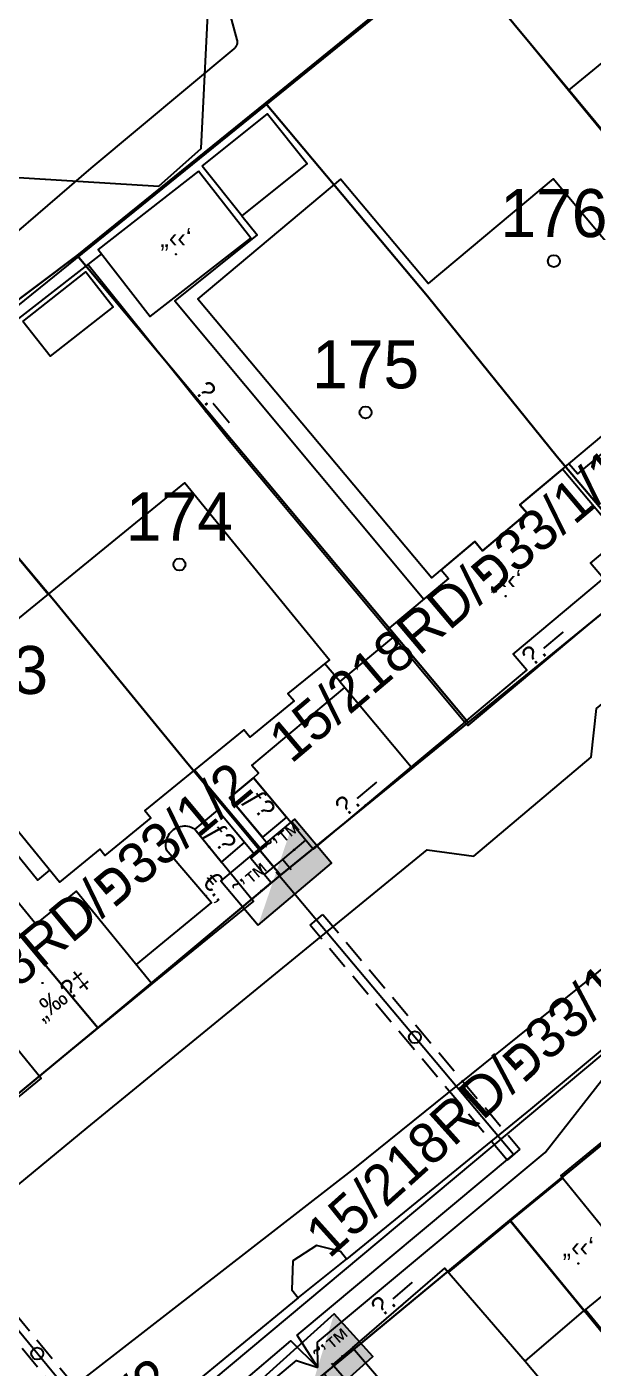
# Model space of a CAD drawing. Header units: metres. Extents: x 218299 to 220222, y 572714 to 574340.
# Drawn here: x 218847.6 to 218871.2, y 573298.8 to 573354.7 of the extents above; entities that cross this region are included whole.
import ezdxf
from ezdxf.enums import TextEntityAlignment as Align

# ---------------------------------------------------------------- set-up
doc = ezdxf.new("R2010")
doc.units = ezdxf.units.M
doc.header["$MEASUREMENT"] = 0
doc.linetypes.add('DASH15', pattern=[1.5, 1, -0.5])
for name, color, linetype in [('1601', 44, 'LANDBORDER'), ('1602', 44, 'Continuous'), ('1603', 44, 'Continuous'), ('6091', 102, 'CABLEUNDEXIST03'), ('6151', 102, 'CABLEUNDEXIST03'), ('6261', 7, 'Continuous'), ('6701', 7, 'DASH15'), ('6916', 7, 'Continuous'), ('A_POINTS', 2, 'Continuous'), ('M2200', 253, 'Continuous'), ('M2207', 253, 'Continuous'), ('M2401', 7, 'Continuous'), ('M2404', 7, 'Continuous'), ('M2407', 253, 'Continuous'), ('M2408', 253, 'Continuous'), ('M2412', 253, 'Continuous'), ('M2420', 253, 'Continuous'), ('M2430', 253, 'Continuous'), ('M2601', 253, 'Continuous'), ('M2602', 253, 'Continuous'), ('M2605', 253, 'Continuous'), ('M2612', 253, 'Continuous')]:
    doc.layers.add(name, color=color, linetype=linetype)
doc.styles.add('HEBTXT', font='HEBTXT')
doc.styles.add('MAVAT_HEBTXT', font='HEBTXT')
doc.linetypes.add('CABLEUNDEXIST03', pattern='A,3.5,[222,elecad.shx,S=0.01,R=0,X=0,Y=0],1.5', length=5)
doc.linetypes.add('LANDBORDER', pattern='A,6.25,[208,elecad.shx,S=0.02,R=0,X=-0.6,Y=0],12.5,[208,elecad.shx,S=0.02,R=180,X=0.6,Y=0],6.25', length=25)

# ---------------------------------------------------------------- blocks, each defined once
blk = doc.blocks.new('6261')
blk.add_lwpolyline([(-2, -1.2), (2, -1.2), (2, 1.2), (-2, 1.2)], close=True)
at = {"color": 0}
blk.add_solid([(2, 1.2), (-2, -1.2), (2, -1.2)], dxfattribs=at)
at = {"color": 0, "style": 'HEBTXT'}
blk.add_attdef('PIL_NAME', (2.689, 2.418), '', height=1.7, dxfattribs=at)
at = {"style": 'HEBTXT'}
blk.add_attdef('CAMUT_MONIM', (2.489, 0.218), '', height=1.7, dxfattribs=at)
at = {"color": 0, "style": 'HEBTXT', "flags": 1}
for tag, p in [('TYPE', (2.585, -1.773)), ('MAP_TYPE', (2.689, -3.782))]:
    blk.add_attdef(tag, p, '', height=1.7, dxfattribs=at)
blk = doc.blocks.new('6916')
at = {"layer": 'A_POINTS'}
blk.add_circle((0, 0), 0.25, dxfattribs=at)
at = {"color": 0, "style": 'HEBTXT'}
for tag, p in [('HTCH', (0.006, 3.527)), ('PIPE', (0.049, 1.33))]:
    blk.add_attdef(tag, text='', height=1.7, dxfattribs=at).set_placement(p, align=Align.MIDDLE_CENTER)
blk = doc.blocks.new('1603')
at = {"layer": 'A_POINTS'}
blk.add_circle((0, 0), 0.25, dxfattribs=at)
at = {"color": 0, "style": 'HEBTXT'}
blk.add_attdef('PARCEL_NUM', text='', height=2, dxfattribs=at).set_placement((0, 1), align=Align.CENTER)
at = {"color": 0, "style": 'HEBTXT', "flags": 1}
blk.add_attdef('LOT_NUM', text='', height=2, dxfattribs=at).set_placement((0, -2.5), align=Align.CENTER)
blk = doc.blocks.new('M2602')
blk.add_circle((0, 0), 0.025)
at = {"style": 'MAVAT_HEBTXT'}
blk.add_attdef('NAME', text='', height=0.8, dxfattribs=at).set_placement((0, 1.59), align=Align.MIDDLE)
blk = doc.blocks.new('M2605')
blk.add_circle((0, 0), 0.025)
at = {"style": 'MAVAT_HEBTXT'}
blk.add_attdef('NAME', text='', height=0.8, dxfattribs=at).set_placement((0, 1.59), align=Align.MIDDLE)
blk = doc.blocks.new('M2612')
blk.add_circle((0, 0), 0.025)
at = {"style": 'MAVAT_HEBTXT'}
blk.add_attdef('NAME', text='', height=0.8, dxfattribs=at).set_placement((0, 1.59), align=Align.MIDDLE)
blk = doc.blocks.new('M2207')
blk.add_circle((0, 0), 0.025)
at = {"style": 'MAVAT_HEBTXT'}
blk.add_attdef('NAME', text='', height=0.8, dxfattribs=at).set_placement((0, 1.59), align=Align.MIDDLE)
blk = doc.blocks.new('M2412')
blk.add_circle((0, 0), 0.025)
at = {"style": 'MAVAT_HEBTXT'}
blk.add_attdef('NAME', text='', height=0.8, dxfattribs=at).set_placement((0, 1.59), align=Align.MIDDLE)
blk = doc.blocks.new('M2430')
blk.add_circle((0, 0), 0.025)
at = {"style": 'MAVAT_HEBTXT'}
blk.add_attdef('NAME', text='', height=0.8, dxfattribs=at).set_placement((0, 1.25), align=Align.MIDDLE)
blk = doc.blocks.new('111')
at = {"layer": 'M2200'}
for points in [[(218868.17, 573334.749, 566.983), (218869.945, 573336.237, 566.983), (218870.209, 573336.458, 566.983), (218872.093, 573338.038, 566.983), (218872.093, 573338.038, 566.983), (218872.388, 573337.687, 566.983), (218874.307, 573339.296, 566.983), (218874.047, 573339.605, 566.983), (218875.7, 573340.991, 567.058), (218869.549, 573348.328, 566.983), (218864.346, 573343.966, 570.883), (218860.707, 573348.307, 570.283), (218854.767, 573343.327, 570.283), (218864.503, 573331.714, 567.058), (218866.295, 573333.215, 567.058), (218866.295, 573333.215, 567.058), (218866.611, 573332.838, 567.058), (218866.611, 573332.838, 567.058), (218868.467, 573334.395, 567.058), (218868.467, 573334.395, 567.058)], [(218842.944, 573326.463, 566.758), (218854.22, 573335.67, 566.758), (218860.24, 573328.298, 566.533), (218858.515, 573326.889, 566.533), (218858.768, 573326.58, 566.533), (218856.922, 573325.072, 566.533), (218856.673, 573325.377, 566.533), (218852.554, 573322.014, 566.533), (218852.802, 573321.711, 566.533), (218850.89, 573320.149, 566.533), (218850.683, 573320.402, 566.533), (218849.009, 573319.035, 566.533)]]:
    blk.add_polyline3d(points, close=True, dxfattribs=at)
at = {"layer": 'M2207'}
for points in [[(218854.939, 573348.847, 566.908), (218857.658, 573351.029, 566.833), (218859.317, 573348.961, 566.683), (218856.597, 573346.78, 566.908)], [(218854.795, 573348.638, 566.908), (218850.609, 573345.38, 566.908), (218852.777, 573342.595, 566.758), (218856.963, 573345.853, 566.758), (218854.795, 573348.638, 566.908)], [(218847.478, 573342.388, 565.858), (218850.098, 573344.453, 565.858), (218851.243, 573343, 565.858), (218848.623, 573340.935, 565.858), (218847.478, 573342.388, 565.858)], [(218870.209, 573336.458, 566.908), (218872.093, 573338.038, 566.908), (218872.45, 573337.612, 566.908), (218870.566, 573336.032, 566.908), (218870.209, 573336.458, 566.908)], [(218869.945, 573336.237, 566.983), (218868.17, 573334.749, 566.983), (218868.467, 573334.395, 566.983), (218866.611, 573332.838, 566.983), (218866.295, 573333.215, 566.983), (218864.899, 573332.045, 566.983), (218865.199, 573331.686, 566.983), (218862.653, 573329.552, 565.483), (218865.884, 573325.698, 565.558), (218868.461, 573327.859, 565.558), (218867.896, 573328.533, 567.058), (218871.646, 573331.677, 566.983), (218871.111, 573332.315, 566.908), (218872.357, 573333.36, 566.908)], [(218871.766, 573304.488, 564.583), (218873.012, 573302.97, 564.583), (218870.832, 573301.181, 564.658), (218867.771, 573304.912, 564.658), (218869.951, 573306.7, 564.733)]]:
    blk.add_polyline3d(points, close=True, dxfattribs=at)
at = {"layer": 'M2401'}
for points in [[(218844.582, 573357.395, 566.493), (218855.306, 573356.979, 566.643), (218855.356, 573356.986, 566.643), (218855.406, 573356.985, 566.643), (218855.455, 573356.975, 566.643), (218855.502, 573356.958, 566.643), (218855.546, 573356.934, 566.643), (218855.585, 573356.903, 566.643), (218855.619, 573356.866, 566.643), (218855.647, 573356.825, 566.643), (218855.668, 573356.779, 566.643), (218855.678, 573356.742, 566.643), (218856.385, 573354.116, 566.643), (218856.398, 573354.066, 566.643), (218856.403, 573354.014, 566.643), (218856.399, 573353.963, 566.643), (218856.388, 573353.912, 566.643), (218856.369, 573353.864, 566.643), (218856.343, 573353.82, 566.643), (218856.311, 573353.78, 566.643), (218856.273, 573353.745, 566.643), (218856.263, 573353.738, 566.643), (218850.308, 573348.775, 566.718), (218844.977, 573344.187, 566.568)], [(218840.972, 573301.216, 561.88), (218850.152, 573308.803, 562.18), (218864.307, 573320.381, 562.63), (218866.247, 573320.112, 562.63), (218871.134, 573324.245, 562.78), (218871.362, 573326.267, 562.855), (218879.732, 573333.097, 563.155), (218887.084, 573339.236, 563.23), (218896.294, 573346.868, 563.455), (218903.278, 573352.49, 563.68), (218908.088, 573356.461, 563.905), (218910.749, 573358.616, 563.98), (218912.756, 573358.329, 563.98), (218914.177, 573359.592, 563.974), (218917.407, 573362.322, 564.094)], [(218918.681, 573350.883, 563.884), (218913.411, 573346.465, 563.809), (218907.305, 573341.47, 563.659), (218898.617, 573334.334, 563.359), (218890.224, 573327.372, 563.209), (218889.719, 573328.022, 563.134), (218888.887, 573328.123, 563.134), (218887.966, 573327.406, 563.134), (218887.78, 573326.285, 563.134), (218888.219, 573325.72, 563.134), (218881.031, 573319.782, 562.834), (218873.409, 573313.574, 562.759), (218868.614, 573309.578, 562.609), (218860.948, 573303.337, 562.459), (218860.706, 573303.648, 562.459), (218859.71, 573303.896, 562.459), (218858.716, 573303.269, 562.384), (218858.682, 573302.058, 562.384), (218858.94, 573301.725, 562.384), (218854.084, 573297.724, 562.234), (218844.55, 573289.843, 561.934)]]:
    blk.add_polyline3d(points, dxfattribs=at)
at = {"layer": 'M2404'}
for points in [[(218844.582, 573357.395, 566.493), (218855.306, 573356.979, 566.643), (218855.356, 573356.986, 566.643), (218855.406, 573356.985, 566.643), (218855.455, 573356.975, 566.643), (218855.502, 573356.958, 566.643), (218855.546, 573356.934, 566.643), (218855.585, 573356.903, 566.643), (218855.619, 573356.866, 566.643), (218855.647, 573356.825, 566.643), (218855.668, 573356.779, 566.643), (218855.678, 573356.742, 566.643), (218856.385, 573354.116, 566.643), (218856.398, 573354.066, 566.643), (218856.403, 573354.014, 566.643), (218856.399, 573353.963, 566.643), (218856.388, 573353.912, 566.643), (218856.369, 573353.864, 566.643), (218856.343, 573353.82, 566.643), (218856.311, 573353.78, 566.643), (218856.273, 573353.745, 566.643), (218856.263, 573353.738, 566.643), (218850.308, 573348.775, 566.718), (218844.977, 573344.187, 566.568)], [(218840.972, 573301.216, 561.88), (218850.152, 573308.803, 562.18), (218864.307, 573320.381, 562.63), (218866.247, 573320.112, 562.63), (218871.134, 573324.245, 562.78), (218871.362, 573326.267, 562.855), (218879.732, 573333.097, 563.155), (218887.084, 573339.236, 563.23), (218896.294, 573346.868, 563.455), (218903.278, 573352.49, 563.68), (218908.088, 573356.461, 563.905), (218910.749, 573358.616, 563.98), (218912.756, 573358.329, 563.98), (218914.177, 573359.592, 563.974), (218917.407, 573362.322, 564.094)], [(218918.681, 573350.883, 563.884), (218913.411, 573346.465, 563.809), (218907.305, 573341.47, 563.659), (218898.617, 573334.334, 563.359), (218890.224, 573327.372, 563.209), (218889.719, 573328.022, 563.134), (218888.887, 573328.123, 563.134), (218887.966, 573327.406, 563.134), (218887.78, 573326.285, 563.134), (218888.219, 573325.72, 563.134), (218881.031, 573319.782, 562.834), (218873.409, 573313.574, 562.759), (218868.614, 573309.578, 562.609), (218860.948, 573303.337, 562.459), (218860.706, 573303.648, 562.459), (218859.71, 573303.896, 562.459), (218858.716, 573303.269, 562.384), (218858.682, 573302.058, 562.384), (218858.94, 573301.725, 562.384), (218854.084, 573297.724, 562.234), (218844.55, 573289.843, 561.934)]]:
    blk.add_polyline3d(points, dxfattribs=at)
at = {"layer": 'M2407'}
for points in [[(218872.425, 573353.848, 564.855), (218870.19, 573352.015, 564.855)], [(218856.597, 573346.78, 564.63), (218857.228, 573345.994, 564.63), (218853.807, 573343.25, 564.78), (218864.167, 573330.821, 564.636)], [(218848.023, 573317.283, 564.03), (218835.687, 573332.39, 564.03), (218842.68, 573338.1, 564.03)], [(218860.671, 573327.383, 563.955), (218860.041, 573328.135, 563.955)], [(218857.074, 573323.384, 563.955), (218857.292, 573323.567, 563.955), (218857.015, 573323.898, 563.955), (218860.878, 573327.137, 563.955)], [(218846.758, 573321.792, 564.03), (218846.254, 573321.381, 564.03), (218848.105, 573319.115, 564.03), (218848.608, 573319.526, 564.03)], [(218868.387, 573299.079, 563.252), (218868.974, 573298.396, 563.252)]]:
    blk.add_polyline3d(points, dxfattribs=at)
at = {"layer": 'M2408'}
for points in [[(218865.884, 573325.698, 562.83), (218863.648, 573323.832, 562.83)], [(218852.855, 573314.794, 562.53), (218848.166, 573310.963, 562.394)], [(218867.771, 573304.912, 562.502), (218865.191, 573302.795, 562.438)], [(218858.94, 573301.725, 562.384), (218860.948, 573303.337, 562.459)]]:
    blk.add_polyline3d(points, dxfattribs=at)
at = {"layer": 'M2412'}
for points in [[(218856.077, 573322.549, 563.955), (218857.074, 573323.384, 563.955), (218858.448, 573321.744, 562.83), (218857.452, 573320.909, 562.83), (218856.077, 573322.549, 563.955)], [(218855.582, 573322.029, 563.955), (218854.632, 573321.233, 563.955), (218855.75, 573319.864, 562.755), (218856.712, 573320.681, 562.755)]]:
    blk.add_polyline3d(points, close=True, dxfattribs=at)
at = {"layer": 'M2420', "linetype": 'Continuous', "lineweight": -3}
blk.add_lwpolyline([(218815, 573271.12), (218820.09, 573275.12), (218861.3, 573307.12), (218922.3, 573356.31), (218953.3, 573379.31), (218975.09, 573394.62), (219016.09, 573412.12), (219055, 573427.19), (219099.41, 573445.88), (219110.2, 573450.38), (219123.3, 573457.88), (219130.09, 573462.38), (219137.3, 573467.38), (219141.09, 573470.12), (219151.91, 573480.62), (219163.91, 573496.88), (219171.3, 573512.19), (219176.8, 573527.5), (219181.7, 573546.81)], dxfattribs=at)
at = {"layer": 'M2601'}
for points in [[(218842.28, 573338.585, 565.605), (218848.527, 573331.022, 565.605)], [(218857.393, 573320.393, 566.355), (218854.62, 573323.701, 566.355)], [(218870.898, 573301.236, 565.502), (218882.823, 573286.653, 565.352)]]:
    blk.add_polyline3d(points, dxfattribs=at)
at = {"layer": 'M2602'}
for points in [[(218854.632, 573321.233, 564.405), (218854.564, 573321.273, 564.412), (218854.492, 573321.306, 564.419), (218854.417, 573321.331, 564.426), (218854.341, 573321.349, 564.434), (218854.262, 573321.359, 564.441), (218854.184, 573321.361, 564.447), (218854.105, 573321.354, 564.454), (218854.027, 573321.34, 564.46), (218853.951, 573321.318, 564.466), (218853.878, 573321.289, 564.471), (218853.808, 573321.252, 564.476), (218853.742, 573321.209, 564.48), (218853.681, 573321.159, 564.484), (218853.625, 573321.103, 564.487), (218853.575, 573321.041, 564.489), (218853.531, 573320.975, 564.491), (218853.495, 573320.905, 564.492), (218853.465, 573320.832, 564.492), (218853.443, 573320.756, 564.492), (218853.429, 573320.678, 564.49), (218853.422, 573320.599, 564.488), (218853.424, 573320.52, 564.486), (218853.433, 573320.441, 564.482), (218853.443, 573320.395, 564.48), (218855.333, 573318.191, 564.48), (218852.19, 573315.608, 564.48)], [(218857.135, 573320.177, 563.88), (218856.967, 573320.036, 563.88), (218857.822, 573319.015, 563.88)], [(218857.543, 573319.349, 564.255), (218858.295, 573319.979, 564.255), (218858.651, 573319.555, 564.255)]]:
    blk.add_polyline3d(points, dxfattribs=at)
at = {"layer": 'M2605'}
for points in [[(218889.527, 573377.736, 566.505), (218879.12, 573369.077, 566.58), (218868.712, 573360.419, 566.655), (218845.137, 573341.323, 566.655)], [(218878.373, 573342.039, 564.855), (218865.458, 573357.783, 564.855)], [(218850.747, 573345.202, 566.205), (218842.812, 573339.024, 566.205), (218829.033, 573327.643, 565.825)], [(218850.191, 573344.769, 564.558), (218855.997, 573337.528, 564.705), (218862.653, 573329.552, 564.555)], [(218854.632, 573321.233, 563.955), (218857.075, 573318.243, 563.955), (218852.855, 573314.794, 563.955), (218849.701, 573318.654, 564.105), (218847.207, 573316.617, 564.105), (218840.091, 573325.325, 564.105), (218834.546, 573332.196, 564.105)], [(218871.646, 573331.677, 564.405), (218872.333, 573330.858, 564.405), (218866.005, 573325.554, 564.405), (218865.884, 573325.698, 564.405)], [(218862.903, 573329.254, 563.955), (218860.671, 573327.383, 563.955), (218863.648, 573323.832, 563.955), (218859.566, 573320.411, 563.955), (218857.074, 573323.384, 563.955), (218856.077, 573322.549, 563.955), (218857.682, 573320.635, 563.955), (218857.135, 573320.177, 563.955), (218855.582, 573322.029, 563.955), (218854.632, 573321.233, 563.955)], [(218847.207, 573316.617, 563.505), (218845.011, 573314.823, 563.505), (218848.242, 573310.869, 563.505), (218843.882, 573307.307, 563.505), (218841.387, 573310.36, 563.505), (218838.345, 573307.875, 563.505), (218840.841, 573304.821, 563.505)], [(218869.951, 573306.7, 563.252), (218869.872, 573306.796, 563.252), (218874.226, 573310.368, 563.252)], [(218860.328, 573299.001, 563.252), (218862.624, 573296.331, 563.252), (218863.442, 573297.034, 563.252), (218861.196, 573299.645, 563.252), (218865.049, 573302.959, 563.252), (218868.387, 573299.079, 563.252), (218870.832, 573301.181, 563.252)]]:
    blk.add_polyline3d(points, dxfattribs=at)
at = {"layer": 'M2612'}
for points in [[(218858.295, 573319.979, 564.18), (218859.254, 573320.783, 564.18)], [(218857.822, 573319.015, 563.88), (218857.004, 573318.33, 563.88)], [(218861.196, 573299.645, 563.552), (218860.379, 573298.942, 563.552)]]:
    blk.add_polyline3d(points, dxfattribs=at)
at = {"layer": 'M2207'}
ref = blk.add_blockref('M2207', (218853.851, 573345.182), dxfattribs=dict(at, xscale=0.5, yscale=0.5, zscale=0.5))
ref.add_attrib('NAME', '„‹‹‘', dxfattribs={"layer": '0', "height": 0.8, "style": 'MAVAT_HEBTXT'}).set_placement((218853.851, 573345.807), align=Align.MIDDLE)
ref = blk.add_blockref('M2207', (218867.579, 573330.945), dxfattribs=dict(at, xscale=0.5, yscale=0.5, zscale=0.5))
ref.add_attrib('NAME', '„‹‹‘', dxfattribs={"layer": '0', "height": 0.8, "style": 'MAVAT_HEBTXT'}).set_placement((218867.579, 573331.57), align=Align.MIDDLE)
ref = blk.add_blockref('M2207', (218870.598, 573303.153), dxfattribs=dict(at, xscale=0.5, yscale=0.5, zscale=0.5))
ref.add_attrib('NAME', '„‹‹‘', dxfattribs={"layer": '0', "height": 0.8, "style": 'MAVAT_HEBTXT'}).set_placement((218870.598, 573303.778), align=Align.MIDDLE)
at = {"layer": 'M2412'}
ref = blk.add_blockref('M2412', (218858.448, 573321.744), dxfattribs=dict(at, xscale=0.5, yscale=0.5, zscale=0.5))
ref.add_attrib('NAME', 'ƒ\x8e', dxfattribs={"layer": '0', "height": 0.8, "rotation": 309.9734, "style": 'MAVAT_HEBTXT'}).set_placement((218857.288, 573322.241), align=Align.MIDDLE)
ref = blk.add_blockref('M2412', (218855.234, 573320.497), dxfattribs=dict(at, xscale=0.5, yscale=0.5, zscale=0.5))
ref.add_attrib('NAME', 'ƒ\x8e', dxfattribs={"layer": '0', "height": 0.8, "rotation": 309.2529, "style": 'MAVAT_HEBTXT'}).set_placement((218855.66, 573320.845), align=Align.MIDDLE)
at = {"layer": 'M2430'}
ref = blk.add_blockref('M2430', (218848.297, 573314.834), dxfattribs=dict(at, xscale=0.5, yscale=0.5, zscale=0.5))
ref.add_attrib('NAME', '„‰\x90‡', dxfattribs={"layer": '0', "height": 0.8, "rotation": 38.1642, "style": 'MAVAT_HEBTXT'}).set_placement((218849.116, 573314.284), align=Align.MIDDLE)
at = {"layer": 'M2602'}
ref = blk.add_blockref('M2602', (218855.104, 573318.458), dxfattribs=dict(at, xscale=0.5, yscale=0.5, zscale=0.5))
ref.add_attrib('NAME', '€.‚', dxfattribs={"layer": '0', "height": 0.8, "rotation": 310.6265, "style": 'MAVAT_HEBTXT'}).set_placement((218855.522, 573318.816), align=Align.MIDDLE)
at = {"layer": 'M2605'}
ref = blk.add_blockref('M2605', (218855.112, 573338.631), dxfattribs=dict(at, xscale=0.5, yscale=0.5, zscale=0.5))
ref.add_attrib('NAME', '\x9a.—', dxfattribs={"layer": '0', "height": 0.8, "rotation": 309.8497, "style": 'MAVAT_HEBTXT'}).set_placement((218855.535, 573338.984), align=Align.MIDDLE)
ref = blk.add_blockref('M2605', (218869.506, 573328.489), dxfattribs=dict(at, xscale=0.5, yscale=0.5, zscale=0.5))
ref.add_attrib('NAME', '\x9a.—', dxfattribs={"layer": '0', "height": 0.8, "rotation": 39.9734, "style": 'MAVAT_HEBTXT'}).set_placement((218869.153, 573328.91), align=Align.MIDDLE)
ref = blk.add_blockref('M2605', (218861.743, 573322.235), dxfattribs=dict(at, xscale=0.5, yscale=0.5, zscale=0.5))
ref.add_attrib('NAME', '\x9a.—', dxfattribs={"layer": '0', "height": 0.8, "rotation": 39.9734, "style": 'MAVAT_HEBTXT'}).set_placement((218861.389, 573322.657), align=Align.MIDDLE)
ref = blk.add_blockref('M2605', (218863.236, 573301.4), dxfattribs=dict(at, xscale=0.5, yscale=0.5, zscale=0.5))
ref.add_attrib('NAME', '\x9a.—', dxfattribs={"layer": '0', "height": 0.8, "rotation": 40.6985, "style": 'MAVAT_HEBTXT'}).set_placement((218862.878, 573301.817), align=Align.MIDDLE)
at = {"layer": 'M2612'}
ref = blk.add_blockref('M2612', (218858.774, 573320.381), dxfattribs=dict(at, xscale=0.5, yscale=0.5, zscale=0.5))
ref.add_attrib('NAME', '˜’™', dxfattribs={"layer": '0', "height": 0.8, "rotation": 39.9734, "style": 'MAVAT_HEBTXT'}).set_placement((218858.421, 573320.803), align=Align.MIDDLE)
ref = blk.add_blockref('M2612', (218857.413, 573318.672), dxfattribs=dict(at, xscale=0.5, yscale=0.5, zscale=0.5))
ref.add_attrib('NAME', '˜’™', dxfattribs={"layer": '0', "height": 0.8, "rotation": 39.9734, "style": 'MAVAT_HEBTXT'}).set_placement((218857.06, 573319.094), align=Align.MIDDLE)
ref = blk.add_blockref('M2612', (218860.787, 573299.294), dxfattribs=dict(at, xscale=0.5, yscale=0.5, zscale=0.5))
ref.add_attrib('NAME', '˜’™', dxfattribs={"layer": '0', "height": 0.8, "rotation": 40.6985, "style": 'MAVAT_HEBTXT'}).set_placement((218860.429, 573299.711), align=Align.MIDDLE)

msp = doc.modelspace()

# ---------------------------------------------------------------- linework, layer by layer
at = {"layer": '1601'}
for points in [[(218840.606, 573282.601), (218852.366, 573292.291), (218860.016, 573298.551), (218867.756, 573304.951), (218875.466, 573311.281), (218883.196, 573317.621), (218890.836, 573324.011), (218898.566, 573330.351), (218906.216, 573336.611), (218914.066, 573343.091), (218921.696, 573349.371), (218929.406, 573355.661), (218937.916, 573362.631), (218947.026, 573369.521), (218959.706, 573377.091), (218964.2246, 573379.4955), (218968.13, 573381.64), (218968.8731, 573381.9691), (218969.758, 573382.44), (218994.596, 573393.441), (218999.436, 573395.541), (219008.876, 573399.451), (219018.046, 573403.301), (219027.366, 573407.241)], [(219027.366, 573407.241), (219018.046, 573403.301), (219008.876, 573399.451), (218999.436, 573395.541), (218994.596, 573393.441), (218969.758, 573382.44), (218968.8731, 573381.9691), (218968.13, 573381.64), (218964.2246, 573379.4955), (218959.706, 573377.091), (218947.026, 573369.521), (218937.916, 573362.631), (218929.406, 573355.661), (218921.696, 573349.371), (218914.066, 573343.091), (218906.216, 573336.611), (218898.566, 573330.351), (218890.836, 573324.011), (218883.196, 573317.621), (218875.466, 573311.281), (218867.756, 573304.951), (218860.016, 573298.551), (218852.366, 573292.291), (218840.606, 573282.601)]]:
    msp.add_lwpolyline(points, dxfattribs=at)
at = {"layer": '1602'}
for points in [[(219027.366, 573407.241), (219018.046, 573403.301), (219008.876, 573399.451), (218999.436, 573395.541), (218994.596, 573393.441), (218969.758, 573382.44), (218968.8731, 573381.9691), (218968.13, 573381.64), (218964.2246, 573379.4955), (218959.706, 573377.091), (218947.026, 573369.521), (218937.916, 573362.631), (218929.406, 573355.661), (218921.696, 573349.371), (218914.066, 573343.091), (218906.216, 573336.611), (218898.566, 573330.351), (218890.836, 573324.011), (218883.196, 573317.621), (218875.466, 573311.281), (218867.756, 573304.951), (218860.016, 573298.551), (218852.366, 573292.291), (218840.606, 573282.601)], [(218842.56, 573306.32), (218850.6, 573312.97), (218858.2, 573319.32), (218866.02, 573325.68), (218873.74, 573331.99), (218881.57, 573338.34), (218889.08, 573344.67), (218896.73, 573350.86), (218904.59, 573357.45), (218912.41, 573363.84), (218920.59, 573370.66)], [(218865.39, 573357.83), (218857.58, 573351.47), (218849.74, 573345.13), (218844.97, 573341.55)]]:
    msp.add_lwpolyline(points, dxfattribs=at)
for points in [[(218885.22, 573349.34), (218889.08, 573344.67), (218881.57, 573338.34), (218865.39, 573357.83), (218872.96, 573364.14), (218879.77, 573356.01)], [(218864.32, 573343.44), (218857.58, 573351.47), (218865.39, 573357.83), (218881.57, 573338.34), (218873.74, 573331.99), (218869.72, 573336.75)], [(218869.72, 573336.75), (218873.74, 573331.99), (218866.02, 573325.68), (218849.74, 573345.13), (218857.58, 573351.47), (218864.32, 573343.44)], [(218848.77, 573330.78), (218842.11, 573338.71), (218844.97, 573341.55), (218849.74, 573345.13), (218866.02, 573325.68), (218858.2, 573319.32), (218854.22, 573324.12)], [(218854.22, 573324.12), (218858.2, 573319.32), (218850.6, 573312.97), (218834.35, 573332.36), (218842.11, 573338.71), (218848.77, 573330.78)], [(218833.24, 573317.91), (218826.6, 573326.04), (218834.35, 573332.36), (218850.6, 573312.97), (218842.56, 573306.32), (218838.71, 573311.26)], [(218884.976, 573299.751), (218893.216, 573289.751), (218885.486, 573283.351), (218867.7902, 573304.9094), (218867.756, 573304.951), (218875.466, 573311.281), (218875.5004, 573311.2395), (218879.516, 573306.401)], [(218867.756, 573304.951), (218867.7902, 573304.9094), (218885.486, 573283.351), (218877.696, 573276.961), (218869.446, 573286.981), (218863.996, 573293.631), (218860.0497, 573298.5094), (218860.016, 573298.551)]]:
    msp.add_lwpolyline(points, close=True, dxfattribs=at)
at = {"layer": '6091'}
msp.add_lwpolyline([(218833.8178, 573280.2444), (218873.1636, 573313.1623), (218899.0555, 573334.7826), (218924.582, 573355.471), (218935.5452, 573364.3344), (218960.5161, 573380.8489), (218984.5982, 573394.2208), (218989.7178, 573385.2455), (218989.8015, 573385.1271), (218989.59, 573385.1218), (218989.5905, 573384.8318), (218989.9657, 573384.8336), (218989.9654, 573384.8755)], dxfattribs=at)
at = {"layer": '6151'}
for points in [[(218859.7538, 573298.8254), (218859.7411, 573299.8704), (218869.2175, 573307.7788), (218872.0595, 573311.4111), (218878.9086, 573316.9938), (218904.9888, 573338.7573), (218922.4537, 573352.624), (218938.6922, 573365.7629), (218949.5992, 573372.967), (218961.5805, 573380.7413), (218984.2268, 573393.5259), (218988.8435, 573386.1933), (218989.6482, 573385.2455), (218989.6529, 573385.2108), (218989.4816, 573385.2094), (218989.4756, 573384.7551), (218989.8276, 573384.7551), (218989.8254, 573384.8755)], [(218815.1367, 573351.0483), (218815.1453, 573350.7929), (218815.5253, 573350.796), (218815.514, 573351.4183), (218816.242, 573351.8597), (218818.6205, 573351.4689), (218831.2652, 573349.6452), (218834.2249, 573349.1903), (218853.1423, 573348.0257), (218854.8988, 573349.5856), (218855.4047, 573359.6545)], [(218859.7538, 573298.8254), (218858.9042, 573300.1714), (218867.9038, 573307.6854), (218858.0302, 573319.4547)], [(218842.2557, 573306.4656), (218852.1823, 573294.43), (218858.6391, 573299.9255), (218859.7538, 573298.8254)], [(218840.3988, 573282.9284), (218840.4919, 573283.7489), (218858.8663, 573299.1121), (218859.7538, 573298.8254)]]:
    msp.add_lwpolyline(points, dxfattribs=at)
at = {"layer": '6701'}
for points in [[(218868.172, 573307.91), (218867.636, 573307.46), (218859.434, 573317.237), (218859.97, 573317.687)], [(218852.452, 573294.653), (218851.912, 573294.207), (218843.711, 573304.151), (218844.251, 573304.596)]]:
    msp.add_lwpolyline(points, close=True, dxfattribs=at)

# ---------------------------------------------------------------- block references
msp.add_blockref('111', (0, 0))
at = {"layer": '1603'}
for p, values in [((218869.5841, 573344.8968), {'PARCEL_NUM': '176'}), ((218861.7465, 573338.5984), {'PARCEL_NUM': '175'}), ((218853.9944, 573332.2613), {'PARCEL_NUM': '174'}), ((218846.3011, 573325.87), {'PARCEL_NUM': '173'})]:
    msp.add_blockref('1603', p, dxfattribs=at).add_auto_attribs(values)
at = {"layer": '6261'}
ref = msp.add_blockref('6261', (218858.0302, 573319.4547), dxfattribs=dict(at, rotation=40.16999999998761))
ref.add_attrib('PIL_NAME', '15/218RD/פ33/1/1', (218858.6487, 573323.9319), dxfattribs={"layer": '0', "color": 0, "height": 1.7, "rotation": 40.17, "style": 'HEBTXT'})
ref = msp.add_blockref('6261', (218842.2557, 573306.4656), dxfattribs=dict(at, rotation=39.83999999998772))
ref.add_attrib('PIL_NAME', '15/218RD/פ33/1/2', (218842.9, 573310.9392), dxfattribs={"layer": '0', "color": 0, "height": 1.7, "rotation": 39.84, "style": 'HEBTXT'})
ref = msp.add_blockref('6261', (218859.7538, 573298.8254), dxfattribs=dict(at, rotation=42.00999999998703))
ref.add_attrib('PIL_NAME', '15/218RD/פ33/1', (218860.2283, 573303.3202), dxfattribs={"layer": '0', "color": 0, "height": 1.7, "rotation": 42.01, "style": 'HEBTXT'})
ref = msp.add_blockref('6261', (218840.3988, 573282.9284), dxfattribs=dict(at, rotation=39.59999999998779))
ref.add_attrib('PIL_NAME', '15/218RD/פ33/2', (218841.0619, 573287.3992), dxfattribs={"layer": '0', "color": 0, "height": 1.7, "rotation": 39.6, "style": 'HEBTXT'})
at = {"layer": '6916'}
for p, rotation in [((218863.803, 573312.5735), 309.9935), ((218848.0821, 573299.401), 309.5159)]:
    msp.add_blockref('6916', p, dxfattribs=dict(at, rotation=rotation))

doc.saveas('drawing.dxf')
